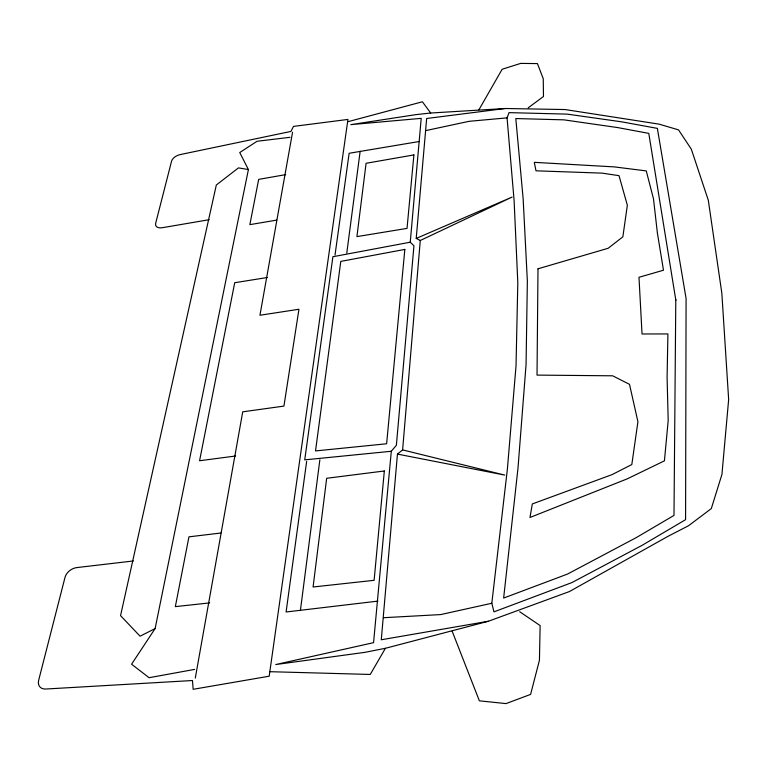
<?xml version="1.0" encoding="UTF-8"?>
<svg xmlns="http://www.w3.org/2000/svg" width="767" height="767" viewBox="0 0 767 767"><rect width="100%" height="100%" fill="white"/><g stroke="black" fill="none" stroke-linecap="round" stroke-linejoin="round"><path stroke-width="1.15" d="M675.794 299.533L673.992 515.405L636.131 537.686L567.551 574.052L503.641 598.068L517.984 468.273L526.057 364.641L527.36 281.115L523.161 198.96L515.808 118.549L563.946 119.853L617.732 127.59L648.786 133.381L675.861 300.386M488.426 621.241L381.285 639.774L397.45 454.093L402.608 449.913L420.278 240.493L512.126 197.061L416.222 238.422L426.663 118.501L505.28 108.502L565.106 109.547L659.064 124.139L678.536 129.872L691.335 149.201L708.315 200.273L721.843 293.215L728.65 399.54L721.939 474.418L711.316 508.579L688.574 525.721L667.971 536.344L569.354 591.587L488.426 621.241L385.408 648.297L365.13 652.305L275.784 664.538L373.567 642.669L391.295 451.264L396.376 445.272L413.95 245.766L410.249 242.199L421.208 118.348L350.807 124.638L416.03 114.619L430.69 113.017L505.28 108.502M491.81 603.265L507.39 469.078L516.028 365.869L517.811 282.735L514.12 200.82L507.064 117.878L509.039 112.634L567.206 114.12L621.74 121.838L657.367 128.386L686.082 298.459L685.583 519.681L641.998 545.385L572 582.546L493.967 611.855L491.81 603.265L440.699 614.578L383.5 617.713M300.386 610.628L319.858 459.826M346.789 252.995L360.164 151.233M306.647 461.408L286.101 611.989L377.901 601.117M335.026 254.999L349.138 153.275L419.53 141.454M195.288 678.086L242.727 411.821L283.934 406.098L298.948 309.254L259.936 315.256L292.543 132.26M290.022 137.312L257.041 141.272L239.755 152.547L248.403 169.574L155.116 628.585L131.569 664.212L149.076 677.702L194.617 669.399M478.876 109.863L502.145 69.26L520.668 63.402L537.427 63.584L543.247 78.704L543.477 96.498L528.195 107.84M385.408 648.297L370.26 674.452L269.879 671.691M155.116 628.585L140.073 636.188L120.553 615.642L216.323 185L238.47 167.887L248.403 169.574M347.652 121.78L422.406 101.781L430.69 113.017M425.838 130.591L469.107 121.311L507.064 117.878M410.249 242.199L332.897 256.734L304.729 459.864L391.295 451.264M285.736 174.627L258.68 179.382L249.86 224.645L276.657 220.119M209.17 219.707L162.077 227.741A8.562 5.033 -26 0 1 155.653 223.35L171.568 161.166A8.197 4.65 -24.8 0 1 180.14 154.598L290.971 131.416L293.483 126.402L347.94 119.431L269.188 676.206L193.15 689.303L192.488 680.521L45.799 689.025A11.543 8.121 -39.5 0 1 38.647 680.339L65.032 577.292A10.796 7.411 -35.7 0 1 76.71 567.599L133.4 560.965M267.328 277.51L234.721 282.716L199.573 460.756L235.594 456.01M220.858 533.017L188.95 536.842L175.336 606.63L209.64 602.9M397.45 454.093L504.763 475.099L402.608 449.913M416.222 238.422L420.278 240.493M519.671 611.711L540.131 625.575L539.431 660.262L530.601 694.394L506.028 703.598L479.375 700.827L452.166 631.203M537.993 268.795L537.025 375.101L612.66 375.811L629.506 384.334L637.923 421.716L631.816 464.543L612.047 474.629L532.327 503.938L529.968 517.485L627.185 478.876L664.423 460.852L668.191 420.565L667.089 377.297L667.913 333.933L642.037 333.981L638.988 277.29L663.484 270.224L657.386 233.053L653.503 198.912L646.265 170.907L614.271 166.89L534.302 162.345L535.989 170.811L602.076 173.131L619.017 175.662L627.348 205.259L622.862 236.83L608.154 248.278L537.993 268.795M404.832 249.419L386.626 443.767L315.525 450.929L340.788 261.403L404.832 249.419M384.334 470.986L374.114 580.312L313.08 586.995L326.675 478.282L384.334 470.986M413.902 154.915L407.028 228.393L356.914 236.61L366.089 163.294L413.902 154.915"/></g></svg>
